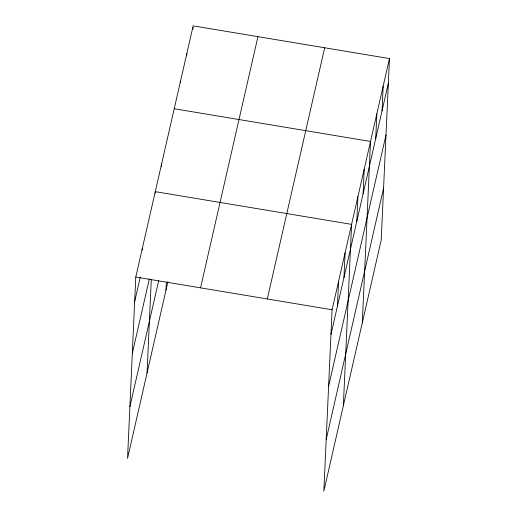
<?xml version="1.0" encoding="UTF-8"?>
<svg xmlns="http://www.w3.org/2000/svg" width="517" height="517" viewBox="0 0 517 517"><rect width="100%" height="100%" fill="white"/><g stroke="black" fill="none" stroke-linecap="round" stroke-linejoin="round"><path stroke-width="0.78" d="M389.463 58.57L332.082 309.773L323.842 491.15L381.229 239.946L389.463 58.57L193.158 25.85L135.771 277.054L127.537 458.43L167.915 281.681M142.201 250.176L142.272 248.58M147.048 373.022L151.287 279.639M155.21 193.242L155.281 191.645L351.592 224.365L343.353 405.742M161.485 166.403L161.595 164.012M165.983 290.121L166.338 282.288M180.459 82.707L180.53 81.117M186.734 55.875L186.844 53.484M193.015 29.042L193.087 27.446M337.459 306.025L338.583 281.306M343.967 277.551L345.085 252.839M356.782 221.45L357.9 196.731M363.096 193.817L364.214 169.104M362.294 322.847L370.527 141.471L174.223 108.744M375.717 138.556L376.841 113.837M382.031 110.922L383.155 86.203M134.646 301.773L140.275 277.144M132.3 353.466L149.348 278.831M129.883 406.73L158.687 280.641M200.551 287.853L257.938 36.649M267.295 298.975L324.682 47.771M330.958 334.493L388.345 83.289M328.612 386.186L385.999 134.989M326.188 439.45L383.575 188.253M135.771 277.054L332.082 309.773"/></g></svg>
